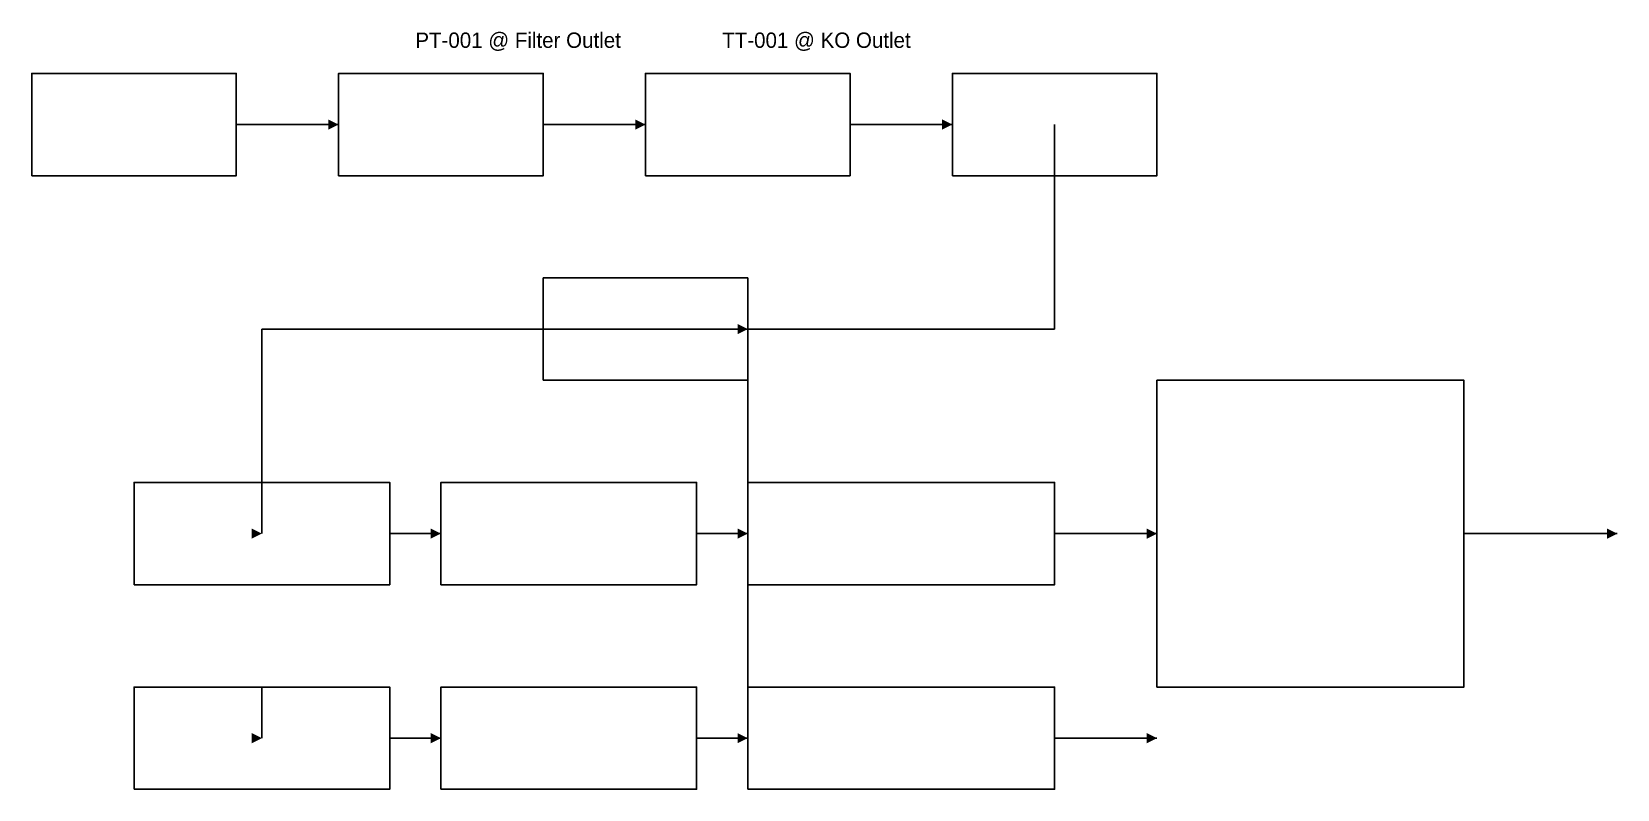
# Model space of a CAD drawing. Header units: metres. Extents: x 20 to 330, y 40 to 188.
import ezdxf

# ---------------------------------------------------------------- set-up
doc = ezdxf.new("R2010")
doc.units = ezdxf.units.M

msp = doc.modelspace()

# ---------------------------------------------------------------- linework, layer by layer
for p, q in [((60, 170), (80, 170)), ((120, 170), (140, 170)), ((180, 170), (200, 170)), ((220, 170), (220, 130)), ((140, 130), (65, 130)), ((65, 130), (65, 100)), ((160, 130), (65, 130)), ((220, 130), (160, 130)), ((160, 130), (160, 60)), ((65, 100), (65, 90)), ((90, 90), (100, 90)), ((150, 90), (160, 90)), ((220, 90), (240, 90)), ((300, 90), (330, 90)), ((65, 60), (65, 50)), ((90, 50), (100, 50)), ((150, 50), (160, 50)), ((220, 50), (240, 50))]:
    msp.add_line(p, q)
for points in [[(20, 160), (60, 160), (60, 180), (20, 180), (20, 160)], [(80, 160), (120, 160), (120, 180), (80, 180), (80, 160)], [(140, 160), (180, 160), (180, 180), (140, 180), (140, 160)], [(200, 160), (240, 160), (240, 180), (200, 180), (200, 160)], [(120, 120), (160, 120), (160, 140), (120, 140), (120, 120)], [(240, 60), (300, 60), (300, 120), (240, 120), (240, 60)], [(40, 80), (90, 80), (90, 100), (40, 100), (40, 80)], [(100, 80), (150, 80), (150, 100), (100, 100), (100, 80)], [(160, 80), (220, 80), (220, 100), (160, 100), (160, 80)], [(40, 40), (90, 40), (90, 60), (40, 60), (40, 40)], [(100, 40), (150, 40), (150, 60), (100, 60), (100, 40)], [(160, 40), (220, 40), (220, 60), (160, 60), (160, 40)]]:
    msp.add_lwpolyline(points, close=True)
for points in [[(80, 170), (78, 169), (78, 171)], [(140, 170), (138, 169), (138, 171)], [(200, 170), (198, 169), (198, 171)], [(160, 130), (158, 129), (158, 131)], [(65, 90), (63, 89), (63, 91)], [(100, 90), (98, 89), (98, 91)], [(160, 90), (158, 89), (158, 91)], [(240, 90), (238, 89), (238, 91)], [(330, 90), (328, 89), (328, 91)], [(65, 50), (63, 49), (63, 51)], [(100, 50), (98, 49), (98, 51)], [(160, 50), (158, 49), (158, 51)], [(240, 50), (238, 49), (238, 51)]]:
    msp.add_solid(points)

# ---------------------------------------------------------------- texts
for s, p in [('PT-001 @ Filter Outlet', (95, 185)), ('TT-001 @ KO Outlet', (155, 185))]:
    msp.add_text(s, height=3).set_placement(p)

doc.saveas('drawing.dxf')
